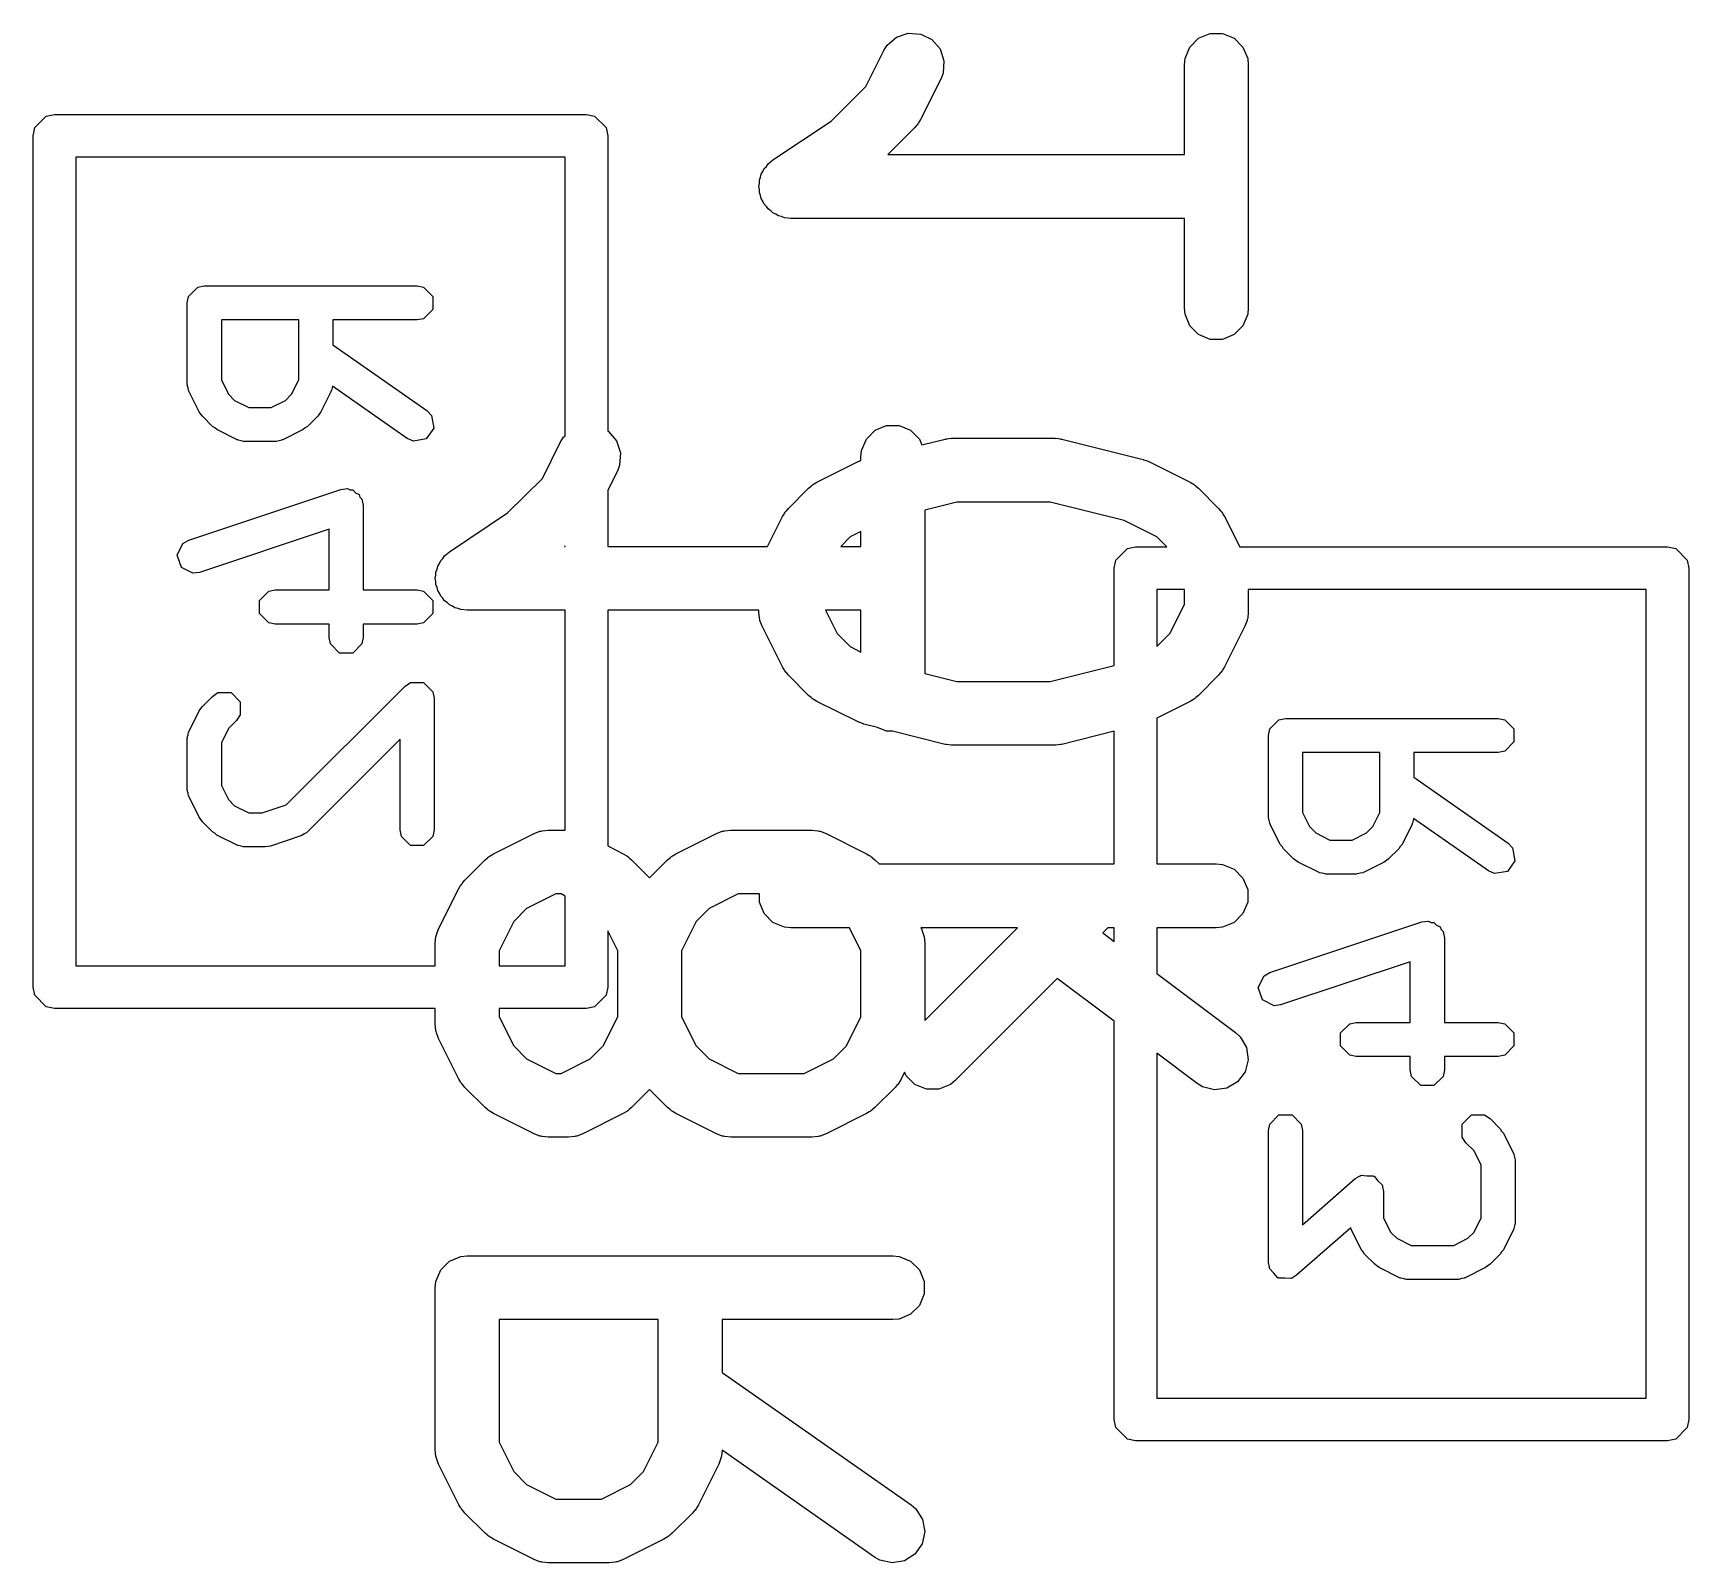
# Model space of a CAD drawing. Extents: x 3.93 to 7.47, y -4.9 to -2.95.
# Drawn here: x 6.0121 to 6.1652, y -4.6302 to -4.4887 of the extents above; entities that cross this region are included whole.
import ezdxf

# ---------------------------------------------------------------- set-up
doc = ezdxf.new("R2010")
doc.units = 0
doc.header["$MEASUREMENT"] = 0
doc.layers.add('BLACK', color=7, linetype='CONTINUOUS')

msp = doc.modelspace()

# ---------------------------------------------------------------- linework, layer by layer
at = {"layer": 'BLACK', "linetype": 'CONTINUOUS'}
for p, q in [((6.09196, -4.48902), (6.09305, -4.48866)), ((6.09305, -4.48866), (6.0942, -4.48874)), ((6.0942, -4.48874), (6.09523, -4.48925)), ((6.1199, -4.48913), (6.12097, -4.48869)), ((6.12097, -4.48869), (6.12212, -4.48869)), ((6.12212, -4.48869), (6.12318, -4.48913)), ((6.08912, -4.49359), (6.09078, -4.49026)), ((6.09078, -4.49026), (6.09109, -4.48977)), ((6.09109, -4.48977), (6.09196, -4.48902)), ((6.09523, -4.48925), (6.09599, -4.49012)), ((6.09599, -4.49012), (6.09635, -4.49122)), ((6.11865, -4.49101), (6.11909, -4.48994)), ((6.11909, -4.48994), (6.1199, -4.48913)), ((6.12318, -4.48913), (6.124, -4.48994)), ((6.124, -4.48994), (6.12444, -4.49101)), ((6.09635, -4.49122), (6.09627, -4.49236)), ((6.11859, -4.49159), (6.11865, -4.49101)), ((6.11859, -4.49988), (6.11859, -4.49159)), ((6.12444, -4.49101), (6.12449, -4.49159)), ((6.12449, -4.49159), (6.12449, -4.51408)), ((6.09606, -4.49291), (6.09419, -4.49666)), ((6.09627, -4.49236), (6.09606, -4.49291)), ((6.08591, -4.49679), (6.08912, -4.49359)), ((6.01225, -4.49739), (6.01332, -4.49633)), ((6.01332, -4.49633), (6.01407, -4.49618)), ((6.01407, -4.49618), (6.06328, -4.49618)), ((6.06328, -4.49618), (6.06403, -4.49633)), ((6.06403, -4.49633), (6.0651, -4.49739)), ((6.0121, -4.49815), (6.01225, -4.49739)), ((6.0651, -4.49739), (6.06525, -4.49815)), ((6.08053, -4.50038), (6.08591, -4.49679)), ((6.09363, -4.49742), (6.09117, -4.49988)), ((6.09382, -4.4972), (6.09363, -4.49742)), ((6.09388, -4.49714), (6.09382, -4.4972)), ((6.09393, -4.49706), (6.09388, -4.49714)), ((6.094, -4.49698), (6.09393, -4.49706)), ((6.09403, -4.4969), (6.094, -4.49698)), ((6.09419, -4.49666), (6.09403, -4.4969)), ((6.0121, -4.57689), (6.0121, -4.49815)), ((6.06525, -4.49815), (6.06525, -4.52547)), ((6.01604, -4.50012), (6.01604, -4.57492)), ((6.06131, -4.50012), (6.01604, -4.50012)), ((6.06131, -4.5259), (6.06131, -4.50012)), ((6.07972, -4.50119), (6.07992, -4.50099)), ((6.07992, -4.50099), (6.08009, -4.50074)), ((6.08009, -4.50074), (6.08053, -4.50038)), ((6.08053, -4.50038), (6.08053, -4.50038)), ((6.08053, -4.50038), (6.08053, -4.50038)), ((6.08053, -4.50038), (6.08053, -4.50038)), ((6.09117, -4.49988), (6.11859, -4.49988)), ((6.07922, -4.50283), (6.07928, -4.50255)), ((6.07928, -4.50226), (6.07939, -4.50199)), ((6.07928, -4.50255), (6.07928, -4.50226)), ((6.07939, -4.50199), (6.07944, -4.5017)), ((6.07944, -4.5017), (6.07961, -4.50146)), ((6.07961, -4.50146), (6.07972, -4.50119)), ((6.07928, -4.50312), (6.07922, -4.50283)), ((6.07928, -4.50341), (6.07928, -4.50312)), ((6.07939, -4.50368), (6.07928, -4.50341)), ((6.07944, -4.50396), (6.07939, -4.50368)), ((6.0796, -4.5042), (6.07944, -4.50396)), ((6.07972, -4.50447), (6.0796, -4.5042)), ((6.07992, -4.50468), (6.07972, -4.50447)), ((6.08008, -4.50492), (6.07992, -4.50468)), ((6.08032, -4.50508), (6.08008, -4.50492)), ((6.08053, -4.50529), (6.08032, -4.50508)), ((6.0808, -4.5054), (6.08053, -4.50529)), ((6.08104, -4.50556), (6.0808, -4.5054)), ((6.08133, -4.50562), (6.08104, -4.50556)), ((6.0816, -4.50573), (6.08133, -4.50562)), ((6.08217, -4.50579), (6.0816, -4.50573)), ((6.11859, -4.50579), (6.08217, -4.50579)), ((6.08217, -4.50579), (6.08217, -4.50579)), ((6.08217, -4.50579), (6.08217, -4.50579)), ((6.08217, -4.50579), (6.08217, -4.50579)), ((6.11859, -4.51408), (6.11859, -4.50579)), ((6.02636, -4.51361), (6.02648, -4.51301)), ((6.02648, -4.51301), (6.02733, -4.51216)), ((6.02733, -4.51216), (6.02793, -4.51204)), ((6.02793, -4.51204), (6.04762, -4.51204)), ((6.04762, -4.51204), (6.04822, -4.51216)), ((6.04822, -4.51216), (6.04907, -4.51301)), ((6.04907, -4.51301), (6.04907, -4.51422)), ((6.02636, -4.52111), (6.02636, -4.51361)), ((6.04907, -4.51422), (6.04822, -4.51507)), ((6.11865, -4.51466), (6.11859, -4.51408)), ((6.11909, -4.51572), (6.11865, -4.51466)), ((6.12444, -4.51466), (6.124, -4.51572)), ((6.12449, -4.51408), (6.12444, -4.51466)), ((6.03667, -4.51519), (6.02951, -4.51519)), ((6.02951, -4.51519), (6.02951, -4.52074)), ((6.03667, -4.52074), (6.03667, -4.51519)), ((6.04762, -4.51519), (6.03982, -4.51519)), ((6.03982, -4.51519), (6.03982, -4.51748)), ((6.04822, -4.51507), (6.04762, -4.51519)), ((6.1199, -4.51654), (6.11909, -4.51572)), ((6.124, -4.51572), (6.12318, -4.51654)), ((6.03982, -4.51748), (6.04852, -4.52357)), ((6.12097, -4.51698), (6.1199, -4.51654)), ((6.12212, -4.51698), (6.12097, -4.51698)), ((6.12318, -4.51654), (6.12212, -4.51698)), ((6.02951, -4.52074), (6.03016, -4.52205)), ((6.03601, -4.52205), (6.03667, -4.52074)), ((6.02637, -4.52119), (6.02636, -4.52111)), ((6.02636, -4.52122), (6.02637, -4.52119)), ((6.02643, -4.52147), (6.02636, -4.52122)), ((6.02648, -4.52172), (6.02643, -4.52147)), ((6.0265, -4.52174), (6.02648, -4.52172)), ((6.02652, -4.52182), (6.0265, -4.52174)), ((6.02746, -4.52369), (6.02652, -4.52182)), ((6.03016, -4.52205), (6.03074, -4.52263)), ((6.03544, -4.52263), (6.03601, -4.52205)), ((6.03965, -4.52182), (6.03872, -4.52369)), ((6.03967, -4.52174), (6.03965, -4.52182)), ((6.0397, -4.52172), (6.03967, -4.52174)), ((6.03975, -4.52147), (6.0397, -4.52172)), ((6.03979, -4.52131), (6.03975, -4.52147)), ((6.04671, -4.52615), (6.03979, -4.52131)), ((6.02762, -4.52389), (6.02746, -4.52369)), ((6.02776, -4.5241), (6.02762, -4.52389)), ((6.03074, -4.52263), (6.03205, -4.52329)), ((6.03205, -4.52329), (6.03412, -4.52329)), ((6.03412, -4.52329), (6.03544, -4.52263)), ((6.03856, -4.52389), (6.03842, -4.5241)), ((6.03872, -4.52369), (6.03856, -4.52389)), ((6.04852, -4.52357), (6.04895, -4.52402)), ((6.04895, -4.52402), (6.04916, -4.5252)), ((6.02869, -4.52504), (6.02776, -4.5241)), ((6.0289, -4.52518), (6.02869, -4.52504)), ((6.0291, -4.52533), (6.0289, -4.52518)), ((6.03098, -4.52627), (6.0291, -4.52533)), ((6.03707, -4.52533), (6.0352, -4.52627)), ((6.03727, -4.52518), (6.03707, -4.52533)), ((6.03748, -4.52504), (6.03727, -4.52518)), ((6.03842, -4.5241), (6.03748, -4.52504)), ((6.04916, -4.5252), (6.04846, -4.52619)), ((6.06525, -4.52547), (6.06531, -4.5255)), ((6.06531, -4.5255), (6.06606, -4.52637)), ((6.08917, -4.5262), (6.08998, -4.52538)), ((6.08998, -4.52538), (6.09104, -4.52494)), ((6.09104, -4.52494), (6.0922, -4.52494)), ((6.0922, -4.52494), (6.09326, -4.52538)), ((6.09326, -4.52538), (6.09408, -4.5262)), ((6.03105, -4.52629), (6.03098, -4.52627)), ((6.03108, -4.52632), (6.03105, -4.52629)), ((6.03133, -4.52637), (6.03108, -4.52632)), ((6.03157, -4.52643), (6.03133, -4.52637)), ((6.0316, -4.52642), (6.03157, -4.52643)), ((6.03168, -4.52644), (6.0316, -4.52642)), ((6.03449, -4.52644), (6.03168, -4.52644)), ((6.03457, -4.52642), (6.03449, -4.52644)), ((6.03461, -4.52643), (6.03457, -4.52642)), ((6.03485, -4.52637), (6.03461, -4.52643)), ((6.0351, -4.52632), (6.03485, -4.52637)), ((6.03512, -4.52629), (6.0351, -4.52632)), ((6.0352, -4.52627), (6.03512, -4.52629)), ((6.04728, -4.5264), (6.04671, -4.52615)), ((6.04846, -4.52619), (6.04728, -4.5264)), ((6.0592, -4.52984), (6.06086, -4.52651)), ((6.06086, -4.52651), (6.06117, -4.52603)), ((6.06117, -4.52603), (6.06131, -4.5259)), ((6.06606, -4.52637), (6.06643, -4.52747)), ((6.08872, -4.52726), (6.08917, -4.5262)), ((6.09408, -4.5262), (6.09431, -4.52675)), ((6.09431, -4.52675), (6.09645, -4.52622)), ((6.09645, -4.52622), (6.09655, -4.5262)), ((6.09655, -4.5262), (6.09659, -4.52618)), ((6.09659, -4.52618), (6.09681, -4.52616)), ((6.09681, -4.52616), (6.09703, -4.52613)), ((6.09703, -4.52613), (6.09707, -4.52614)), ((6.09707, -4.52614), (6.09717, -4.52613)), ((6.09717, -4.52613), (6.10654, -4.52613)), ((6.10654, -4.52613), (6.10664, -4.52614)), ((6.10664, -4.52614), (6.10669, -4.52613)), ((6.10669, -4.52613), (6.1069, -4.52616)), ((6.1069, -4.52616), (6.10712, -4.52618)), ((6.10712, -4.52618), (6.10716, -4.5262)), ((6.10716, -4.5262), (6.10726, -4.52622)), ((6.10726, -4.52622), (6.11476, -4.52809)), ((6.06635, -4.52862), (6.06614, -4.52916)), ((6.06643, -4.52747), (6.06635, -4.52862)), ((6.0846, -4.53019), (6.08835, -4.52831)), ((6.08835, -4.52831), (6.08839, -4.5283)), ((6.08839, -4.5283), (6.08841, -4.52829)), ((6.08841, -4.52829), (6.08865, -4.5282)), ((6.08865, -4.5282), (6.08867, -4.52819)), ((6.08867, -4.52784), (6.08872, -4.52726)), ((6.08867, -4.52819), (6.08867, -4.52784)), ((6.11476, -4.52809), (6.1148, -4.52811)), ((6.1148, -4.52811), (6.11482, -4.52811)), ((6.11482, -4.52811), (6.11506, -4.5282)), ((6.11506, -4.5282), (6.1153, -4.52829)), ((6.1153, -4.52829), (6.11532, -4.5283)), ((6.11532, -4.5283), (6.11536, -4.52831)), ((6.11536, -4.52831), (6.11911, -4.53019)), ((6.05599, -4.53304), (6.0592, -4.52984)), ((6.06614, -4.52916), (6.06525, -4.53094)), ((6.0265, -4.53555), (6.04056, -4.53087)), ((6.04056, -4.53087), (6.04117, -4.53079)), ((6.04117, -4.53079), (6.0414, -4.53091)), ((6.0414, -4.53091), (6.04166, -4.53091)), ((6.04166, -4.53091), (6.04192, -4.53117)), ((6.04192, -4.53117), (6.04225, -4.53133)), ((6.04225, -4.53133), (6.04233, -4.53158)), ((6.04233, -4.53158), (6.04251, -4.53176)), ((6.06525, -4.53094), (6.06525, -4.53613)), ((6.08196, -4.53262), (6.08383, -4.53074)), ((6.08383, -4.53074), (6.08406, -4.53056)), ((6.08406, -4.53056), (6.08411, -4.5305)), ((6.08411, -4.5305), (6.0842, -4.53044)), ((6.0842, -4.53044), (6.08428, -4.53037)), ((6.08428, -4.53037), (6.08435, -4.53034)), ((6.08435, -4.53034), (6.0846, -4.53019)), ((6.11911, -4.53019), (6.11936, -4.53034)), ((6.11936, -4.53034), (6.11943, -4.53037)), ((6.11943, -4.53037), (6.11951, -4.53044)), ((6.11951, -4.53044), (6.1196, -4.5305)), ((6.1196, -4.5305), (6.11965, -4.53056)), ((6.11965, -4.53056), (6.11988, -4.53074)), ((6.11988, -4.53074), (6.12175, -4.53262)), ((6.04251, -4.53176), (6.04263, -4.53236)), ((6.04263, -4.53236), (6.04263, -4.54016)), ((6.05061, -4.53663), (6.05599, -4.53304)), ((6.08141, -4.53338), (6.08156, -4.53314)), ((6.08156, -4.53314), (6.08159, -4.53306)), ((6.08159, -4.53306), (6.08166, -4.53298)), ((6.08166, -4.53298), (6.08171, -4.53289)), ((6.08171, -4.53289), (6.08177, -4.53284)), ((6.08177, -4.53284), (6.08196, -4.53262)), ((6.09753, -4.53203), (6.09457, -4.53277)), ((6.09457, -4.53277), (6.09457, -4.54788)), ((6.10618, -4.53203), (6.09753, -4.53203)), ((6.11301, -4.53374), (6.10618, -4.53203)), ((6.12175, -4.53262), (6.12194, -4.53284)), ((6.12194, -4.53284), (6.122, -4.53289)), ((6.122, -4.53289), (6.12206, -4.53298)), ((6.12206, -4.53298), (6.12212, -4.53306)), ((6.12212, -4.53306), (6.12215, -4.53314)), ((6.12215, -4.53314), (6.12231, -4.53338)), ((6.03948, -4.53455), (6.02749, -4.53854)), ((6.03948, -4.54016), (6.03948, -4.53455)), ((6.08003, -4.53613), (6.08141, -4.53338)), ((6.08867, -4.53476), (6.08767, -4.53526)), ((6.08867, -4.53613), (6.08867, -4.53476)), ((6.11604, -4.53526), (6.11301, -4.53374)), ((6.12231, -4.53338), (6.12371, -4.53618)), ((6.02542, -4.53694), (6.02596, -4.53586)), ((6.02596, -4.53586), (6.0265, -4.53555)), ((6.06131, -4.53607), (6.06125, -4.53613)), ((6.06125, -4.53613), (6.06131, -4.53613)), ((6.06131, -4.53613), (6.06131, -4.53607)), ((6.06525, -4.53613), (6.08003, -4.53613)), ((6.08767, -4.53526), (6.0868, -4.53613)), ((6.0868, -4.53613), (6.08867, -4.53613)), ((6.11332, -4.53633), (6.11407, -4.53618)), ((6.11407, -4.53618), (6.11696, -4.53618)), ((6.11696, -4.53618), (6.11604, -4.53526)), ((6.12371, -4.53618), (6.16328, -4.53618)), ((6.16328, -4.53618), (6.16403, -4.53633)), ((6.02581, -4.53808), (6.02542, -4.53694)), ((6.04952, -4.53795), (6.04968, -4.53771)), ((6.04968, -4.53771), (6.0498, -4.53744)), ((6.0498, -4.53744), (6.05, -4.53724)), ((6.05, -4.53724), (6.05016, -4.53699)), ((6.05016, -4.53699), (6.05061, -4.53663)), ((6.05061, -4.53663), (6.05061, -4.53663)), ((6.05061, -4.53663), (6.05061, -4.53663)), ((6.05061, -4.53663), (6.05061, -4.53663)), ((6.1121, -4.53815), (6.11225, -4.53739)), ((6.11225, -4.53739), (6.11332, -4.53633)), ((6.16403, -4.53633), (6.1651, -4.53739)), ((6.1651, -4.53739), (6.16525, -4.53815)), ((6.02688, -4.53862), (6.02581, -4.53808)), ((6.02749, -4.53854), (6.02688, -4.53862)), ((6.0493, -4.53908), (6.04935, -4.5388)), ((6.04935, -4.53937), (6.0493, -4.53908)), ((6.04935, -4.53851), (6.04947, -4.53824)), ((6.04935, -4.5388), (6.04935, -4.53851)), ((6.04947, -4.53824), (6.04952, -4.53795)), ((6.1121, -4.54714), (6.1121, -4.53815)), ((6.16525, -4.53815), (6.16525, -4.61689)), ((6.03304, -4.54113), (6.03389, -4.54028)), ((6.03389, -4.54028), (6.03449, -4.54016)), ((6.03449, -4.54016), (6.03948, -4.54016)), ((6.04263, -4.54016), (6.04762, -4.54016)), ((6.04762, -4.54016), (6.04822, -4.54028)), ((6.04822, -4.54028), (6.04907, -4.54113)), ((6.04935, -4.53966), (6.04935, -4.53937)), ((6.04947, -4.53993), (6.04935, -4.53966)), ((6.04952, -4.54021), (6.04947, -4.53993)), ((6.04968, -4.54045), (6.04952, -4.54021)), ((6.0498, -4.54072), (6.04968, -4.54045)), ((6.05, -4.54093), (6.0498, -4.54072)), ((6.11604, -4.54012), (6.11604, -4.5454)), ((6.11859, -4.54012), (6.11604, -4.54012)), ((6.11859, -4.54151), (6.11859, -4.54012)), ((6.12449, -4.54012), (6.12449, -4.5422)), ((6.16131, -4.54012), (6.12449, -4.54012)), ((6.16131, -4.61492), (6.16131, -4.54012)), ((6.03304, -4.54234), (6.03304, -4.54113)), ((6.03389, -4.54319), (6.03304, -4.54234)), ((6.04907, -4.54234), (6.04822, -4.54319)), ((6.04907, -4.54113), (6.04907, -4.54234)), ((6.05016, -4.54117), (6.05, -4.54093)), ((6.0504, -4.54133), (6.05016, -4.54117)), ((6.05061, -4.54154), (6.0504, -4.54133)), ((6.05088, -4.54165), (6.05061, -4.54154)), ((6.05112, -4.54181), (6.05088, -4.54165)), ((6.0514, -4.54187), (6.05112, -4.54181)), ((6.05167, -4.54198), (6.0514, -4.54187)), ((6.05224, -4.54204), (6.05167, -4.54198)), ((6.05225, -4.54204), (6.05224, -4.54204)), ((6.06131, -4.54204), (6.05225, -4.54204)), ((6.05225, -4.54204), (6.05225, -4.54204)), ((6.05225, -4.54204), (6.05225, -4.54204)), ((6.06131, -4.56238), (6.06131, -4.54204)), ((6.07922, -4.54204), (6.06525, -4.54204)), ((6.06525, -4.54204), (6.06525, -4.56384)), ((6.07922, -4.5422), (6.07922, -4.54204)), ((6.07928, -4.54278), (6.07922, -4.5422)), ((6.08867, -4.54204), (6.08539, -4.54204)), ((6.08539, -4.54204), (6.08647, -4.5442)), ((6.08867, -4.5459), (6.08867, -4.54204)), ((6.11724, -4.5442), (6.11859, -4.54151)), ((6.12449, -4.5422), (6.12444, -4.54278)), ((6.03449, -4.54331), (6.03389, -4.54319)), ((6.03948, -4.54331), (6.03449, -4.54331)), ((6.03948, -4.54455), (6.03948, -4.54331)), ((6.04762, -4.54331), (6.04263, -4.54331)), ((6.04263, -4.54331), (6.04263, -4.54455)), ((6.04822, -4.54319), (6.04762, -4.54331)), ((6.07932, -4.54288), (6.07928, -4.54278)), ((6.07932, -4.54298), (6.07932, -4.54288)), ((6.07953, -4.54352), (6.07932, -4.54298)), ((6.08141, -4.54727), (6.07953, -4.54352)), ((6.12418, -4.54352), (6.12231, -4.54727)), ((6.12439, -4.54298), (6.12418, -4.54352)), ((6.1244, -4.54288), (6.12439, -4.54298)), ((6.12444, -4.54278), (6.1244, -4.54288)), ((6.0396, -4.54515), (6.03948, -4.54455)), ((6.04045, -4.546), (6.0396, -4.54515)), ((6.04251, -4.54515), (6.04166, -4.546)), ((6.04263, -4.54455), (6.04251, -4.54515)), ((6.08647, -4.5442), (6.08767, -4.5454)), ((6.08767, -4.5454), (6.08867, -4.5459)), ((6.11604, -4.5454), (6.11724, -4.5442)), ((6.11604, -4.5454), (6.11604, -4.5454)), ((6.04166, -4.546), (6.04045, -4.546)), ((6.08156, -4.54752), (6.08141, -4.54727)), ((6.08159, -4.54759), (6.08156, -4.54752)), ((6.08166, -4.54767), (6.08159, -4.54759)), ((6.08171, -4.54776), (6.08166, -4.54767)), ((6.08177, -4.54781), (6.08171, -4.54776)), ((6.08196, -4.54804), (6.08177, -4.54781)), ((6.08383, -4.54992), (6.08196, -4.54804)), ((6.09457, -4.54788), (6.09753, -4.54862)), ((6.10618, -4.54862), (6.1121, -4.54714)), ((6.12175, -4.54804), (6.11988, -4.54992)), ((6.12194, -4.54781), (6.12175, -4.54804)), ((6.122, -4.54776), (6.12194, -4.54781)), ((6.12206, -4.54767), (6.122, -4.54776)), ((6.12212, -4.54759), (6.12206, -4.54767)), ((6.12215, -4.54752), (6.12212, -4.54759)), ((6.12231, -4.54727), (6.12215, -4.54752)), ((6.02776, -4.55093), (6.02869, -4.55)), ((6.02869, -4.55), (6.0292, -4.54965)), ((6.0292, -4.54965), (6.03041, -4.54965)), ((6.03041, -4.54965), (6.03126, -4.55051)), ((6.03552, -4.56004), (6.0465, -4.54906)), ((6.0465, -4.54906), (6.04702, -4.54872)), ((6.04702, -4.54872), (6.04822, -4.54872)), ((6.04822, -4.54872), (6.04907, -4.54957)), ((6.04907, -4.54957), (6.04907, -4.54957)), ((6.04907, -4.54957), (6.04919, -4.55017)), ((6.08406, -4.5501), (6.08383, -4.54992)), ((6.09753, -4.54862), (6.10618, -4.54862)), ((6.11988, -4.54992), (6.11965, -4.5501)), ((6.02652, -4.55322), (6.02746, -4.55134)), ((6.02746, -4.55134), (6.02762, -4.55114)), ((6.02762, -4.55114), (6.02776, -4.55093)), ((6.03126, -4.55051), (6.03126, -4.55171)), ((6.04919, -4.55017), (6.04919, -4.56236)), ((6.08411, -4.55016), (6.08406, -4.5501)), ((6.0842, -4.55022), (6.08411, -4.55016)), ((6.08428, -4.55028), (6.0842, -4.55022)), ((6.08435, -4.55031), (6.08428, -4.55028)), ((6.0846, -4.55047), (6.08435, -4.55031)), ((6.08835, -4.55234), (6.0846, -4.55047)), ((6.11911, -4.55047), (6.11604, -4.55201)), ((6.11936, -4.55031), (6.11911, -4.55047)), ((6.11943, -4.55028), (6.11936, -4.55031)), ((6.11951, -4.55022), (6.11943, -4.55028)), ((6.1196, -4.55016), (6.11951, -4.55022)), ((6.11965, -4.5501), (6.1196, -4.55016)), ((6.03016, -4.55298), (6.02951, -4.55429)), ((6.03092, -4.55222), (6.03016, -4.55298)), ((6.03126, -4.55171), (6.03092, -4.55222)), ((6.08839, -4.55236), (6.08835, -4.55234)), ((6.08841, -4.55237), (6.08839, -4.55236)), ((6.08865, -4.55246), (6.08841, -4.55237)), ((6.08889, -4.55255), (6.08865, -4.55246)), ((6.08891, -4.55255), (6.08889, -4.55255)), ((6.08895, -4.55257), (6.08891, -4.55255)), ((6.0902, -4.55288), (6.08895, -4.55257)), ((6.09104, -4.55323), (6.0902, -4.55288)), ((6.11604, -4.55201), (6.11604, -4.5655)), ((6.12636, -4.55361), (6.12648, -4.55301)), ((6.12648, -4.55301), (6.12733, -4.55216)), ((6.12733, -4.55216), (6.12793, -4.55204)), ((6.12793, -4.55204), (6.14762, -4.55204)), ((6.14762, -4.55204), (6.14822, -4.55216)), ((6.14822, -4.55216), (6.14907, -4.55301)), ((6.14907, -4.55301), (6.14907, -4.55422)), ((6.02636, -4.55381), (6.02643, -4.55357)), ((6.02637, -4.55384), (6.02636, -4.55381)), ((6.02636, -4.55392), (6.02637, -4.55384)), ((6.02636, -4.55861), (6.02636, -4.55392)), ((6.02643, -4.55357), (6.02648, -4.55332)), ((6.02648, -4.55332), (6.0265, -4.55329)), ((6.0265, -4.55329), (6.02652, -4.55322)), ((6.02951, -4.55429), (6.02951, -4.55824)), ((6.04604, -4.55397), (6.03748, -4.56253)), ((6.04604, -4.56236), (6.04604, -4.55397)), ((6.0916, -4.55323), (6.09104, -4.55323)), ((6.09645, -4.55444), (6.0916, -4.55323)), ((6.09655, -4.55446), (6.09645, -4.55444)), ((6.09659, -4.55447), (6.09655, -4.55446)), ((6.09681, -4.55449), (6.09659, -4.55447)), ((6.09703, -4.55453), (6.09681, -4.55449)), ((6.09707, -4.55452), (6.09703, -4.55453)), ((6.09717, -4.55453), (6.09707, -4.55452)), ((6.10654, -4.55453), (6.09717, -4.55453)), ((6.10664, -4.55452), (6.10654, -4.55453)), ((6.10669, -4.55453), (6.10664, -4.55452)), ((6.1069, -4.55449), (6.10669, -4.55453)), ((6.10712, -4.55447), (6.1069, -4.55449)), ((6.10716, -4.55446), (6.10712, -4.55447)), ((6.10726, -4.55444), (6.10716, -4.55446)), ((6.1121, -4.55323), (6.10726, -4.55444)), ((6.1121, -4.5655), (6.1121, -4.55323)), ((6.12636, -4.56111), (6.12636, -4.55361)), ((6.14907, -4.55422), (6.14822, -4.55507)), ((6.13667, -4.55519), (6.12951, -4.55519)), ((6.12951, -4.55519), (6.12951, -4.56074)), ((6.13667, -4.56074), (6.13667, -4.55519)), ((6.14762, -4.55519), (6.13982, -4.55519)), ((6.13982, -4.55519), (6.13982, -4.55748)), ((6.14822, -4.55507), (6.14762, -4.55519)), ((6.13982, -4.55748), (6.14852, -4.56357)), ((6.02637, -4.55869), (6.02636, -4.55861)), ((6.02636, -4.55872), (6.02637, -4.55869)), ((6.02643, -4.55896), (6.02636, -4.55872)), ((6.02648, -4.55921), (6.02643, -4.55896)), ((6.0265, -4.55924), (6.02648, -4.55921)), ((6.02652, -4.55931), (6.0265, -4.55924)), ((6.02951, -4.55824), (6.03016, -4.55955)), ((6.02746, -4.56119), (6.02652, -4.55931)), ((6.03016, -4.55955), (6.03074, -4.56013)), ((6.03074, -4.56013), (6.03205, -4.56078)), ((6.03205, -4.56078), (6.0333, -4.56078)), ((6.0333, -4.56078), (6.03552, -4.56004)), ((6.12951, -4.56074), (6.13016, -4.56205)), ((6.13601, -4.56205), (6.13667, -4.56074)), ((6.02762, -4.56139), (6.02746, -4.56119)), ((6.02776, -4.5616), (6.02762, -4.56139)), ((6.02869, -4.56253), (6.02776, -4.5616)), ((6.12637, -4.56119), (6.12636, -4.56111)), ((6.12636, -4.56122), (6.12637, -4.56119)), ((6.12643, -4.56147), (6.12636, -4.56122)), ((6.12648, -4.56172), (6.12643, -4.56147)), ((6.1265, -4.56174), (6.12648, -4.56172)), ((6.12652, -4.56182), (6.1265, -4.56174)), ((6.12746, -4.56369), (6.12652, -4.56182)), ((6.13016, -4.56205), (6.13074, -4.56263)), ((6.13544, -4.56263), (6.13601, -4.56205)), ((6.13965, -4.56182), (6.13872, -4.56369)), ((6.13967, -4.56174), (6.13965, -4.56182)), ((6.1397, -4.56172), (6.13967, -4.56174)), ((6.13975, -4.56147), (6.1397, -4.56172)), ((6.13979, -4.56131), (6.13975, -4.56147)), ((6.14671, -4.56615), (6.13979, -4.56131)), ((6.0289, -4.56267), (6.02869, -4.56253)), ((6.0291, -4.56283), (6.0289, -4.56267)), ((6.03098, -4.56377), (6.0291, -4.56283)), ((6.03105, -4.56379), (6.03098, -4.56377)), ((6.03108, -4.56381), (6.03105, -4.56379)), ((6.03133, -4.56386), (6.03108, -4.56381)), ((6.03405, -4.56385), (6.0338, -4.56388)), ((6.03687, -4.56291), (6.03405, -4.56385)), ((6.03694, -4.56287), (6.03687, -4.56291)), ((6.03697, -4.56287), (6.03694, -4.56287)), ((6.03718, -4.56273), (6.03697, -4.56287)), ((6.0374, -4.56261), (6.03718, -4.56273)), ((6.03742, -4.56258), (6.0374, -4.56261)), ((6.03748, -4.56253), (6.03742, -4.56258)), ((6.04616, -4.56296), (6.04604, -4.56236)), ((6.04702, -4.56381), (6.04616, -4.56296)), ((6.04822, -4.56381), (6.04702, -4.56381)), ((6.04907, -4.56296), (6.04822, -4.56381)), ((6.04919, -4.56236), (6.04907, -4.56296)), ((6.05468, -4.56456), (6.05843, -4.56269)), ((6.05843, -4.56269), (6.05897, -4.56248)), ((6.05897, -4.56248), (6.05908, -4.56248)), ((6.05908, -4.56248), (6.05917, -4.56243)), ((6.05917, -4.56243), (6.05975, -4.56238)), ((6.05975, -4.56238), (6.06131, -4.56238)), ((6.06525, -4.56384), (6.06669, -4.56456)), ((6.07155, -4.56456), (6.0753, -4.56269)), ((6.0753, -4.56269), (6.07584, -4.56248)), ((6.07584, -4.56248), (6.07595, -4.56248)), ((6.07595, -4.56248), (6.07605, -4.56243)), ((6.07605, -4.56243), (6.07662, -4.56238)), ((6.07662, -4.56238), (6.08412, -4.56238)), ((6.08412, -4.56238), (6.0847, -4.56243)), ((6.0847, -4.56243), (6.0848, -4.56248)), ((6.0848, -4.56248), (6.0849, -4.56248)), ((6.0849, -4.56248), (6.08544, -4.56269)), ((6.08544, -4.56269), (6.08919, -4.56456)), ((6.12762, -4.56389), (6.12746, -4.56369)), ((6.13074, -4.56263), (6.13205, -4.56329)), ((6.13205, -4.56329), (6.13412, -4.56329)), ((6.13412, -4.56329), (6.13544, -4.56263)), ((6.13872, -4.56369), (6.13856, -4.56389)), ((6.14852, -4.56357), (6.14895, -4.56402)), ((6.03157, -4.56393), (6.03133, -4.56386)), ((6.0316, -4.56392), (6.03157, -4.56393)), ((6.03168, -4.56393), (6.0316, -4.56392)), ((6.03356, -4.56393), (6.03168, -4.56393)), ((6.0338, -4.56388), (6.03356, -4.56393)), ((6.05204, -4.56699), (6.05391, -4.56512)), ((6.05391, -4.56512), (6.05414, -4.56493)), ((6.05414, -4.56493), (6.05419, -4.56487)), ((6.05419, -4.56487), (6.05428, -4.56482)), ((6.05428, -4.56482), (6.05436, -4.56475)), ((6.05436, -4.56475), (6.05443, -4.56472)), ((6.05443, -4.56472), (6.05468, -4.56456)), ((6.06669, -4.56456), (6.06694, -4.56472)), ((6.06694, -4.56472), (6.06701, -4.56475)), ((6.06701, -4.56475), (6.0671, -4.56482)), ((6.0671, -4.56482), (6.06718, -4.56487)), ((6.06718, -4.56487), (6.06724, -4.56493)), ((6.06724, -4.56493), (6.06746, -4.56512)), ((6.06746, -4.56512), (6.06912, -4.56678)), ((6.06912, -4.56678), (6.07078, -4.56512)), ((6.07078, -4.56512), (6.07101, -4.56493)), ((6.07101, -4.56493), (6.07106, -4.56487)), ((6.07106, -4.56487), (6.07115, -4.56482)), ((6.07115, -4.56482), (6.07123, -4.56475)), ((6.07123, -4.56475), (6.0713, -4.56472)), ((6.0713, -4.56472), (6.07155, -4.56456)), ((6.08919, -4.56456), (6.08944, -4.56472)), ((6.08944, -4.56472), (6.08951, -4.56475)), ((6.08951, -4.56475), (6.08959, -4.56482)), ((6.08959, -4.56482), (6.08968, -4.56487)), ((6.08968, -4.56487), (6.08973, -4.56493)), ((6.08973, -4.56493), (6.08996, -4.56512)), ((6.08996, -4.56512), (6.09034, -4.5655)), ((6.12776, -4.5641), (6.12762, -4.56389)), ((6.12869, -4.56504), (6.12776, -4.5641)), ((6.1289, -4.56518), (6.12869, -4.56504)), ((6.1291, -4.56533), (6.1289, -4.56518)), ((6.13098, -4.56627), (6.1291, -4.56533)), ((6.13707, -4.56533), (6.1352, -4.56627)), ((6.13727, -4.56518), (6.13707, -4.56533)), ((6.13748, -4.56504), (6.13727, -4.56518)), ((6.13842, -4.5641), (6.13748, -4.56504)), ((6.13856, -4.56389), (6.13842, -4.5641)), ((6.14916, -4.5652), (6.14846, -4.56619)), ((6.14895, -4.56402), (6.14916, -4.5652)), ((6.09034, -4.5655), (6.1121, -4.5655)), ((6.11604, -4.5655), (6.12154, -4.5655)), ((6.12154, -4.5655), (6.12212, -4.56555)), ((6.12212, -4.56555), (6.12318, -4.566)), ((6.12318, -4.566), (6.124, -4.56681)), ((6.124, -4.56681), (6.12444, -4.56787)), ((6.13105, -4.56629), (6.13098, -4.56627)), ((6.13108, -4.56632), (6.13105, -4.56629)), ((6.13133, -4.56637), (6.13108, -4.56632)), ((6.13157, -4.56643), (6.13133, -4.56637)), ((6.1316, -4.56642), (6.13157, -4.56643)), ((6.13168, -4.56644), (6.1316, -4.56642)), ((6.13449, -4.56644), (6.13168, -4.56644)), ((6.13457, -4.56642), (6.13449, -4.56644)), ((6.13461, -4.56643), (6.13457, -4.56642)), ((6.13485, -4.56637), (6.13461, -4.56643)), ((6.1351, -4.56632), (6.13485, -4.56637)), ((6.13512, -4.56629), (6.1351, -4.56632)), ((6.1352, -4.56627), (6.13512, -4.56629)), ((6.14728, -4.5664), (6.14671, -4.56615)), ((6.14846, -4.56619), (6.14728, -4.5664)), ((6.04961, -4.57151), (6.05148, -4.56776)), ((6.05148, -4.56776), (6.05164, -4.56751)), ((6.05164, -4.56751), (6.05167, -4.56744)), ((6.05167, -4.56744), (6.05174, -4.56736)), ((6.05174, -4.56736), (6.05179, -4.56727)), ((6.05179, -4.56727), (6.05185, -4.56722)), ((6.05185, -4.56722), (6.05204, -4.56699)), ((6.06045, -4.56828), (6.05775, -4.56963)), ((6.06093, -4.56828), (6.06045, -4.56828)), ((6.06131, -4.56848), (6.06093, -4.56828)), ((6.07732, -4.56828), (6.07462, -4.56963)), ((6.07928, -4.56828), (6.07732, -4.56828)), ((6.07928, -4.56903), (6.07928, -4.56828)), ((6.12444, -4.56787), (6.12444, -4.56903)), ((6.05775, -4.56963), (6.05655, -4.57083)), ((6.06131, -4.57492), (6.06131, -4.56848)), ((6.07462, -4.56963), (6.07342, -4.57083)), ((6.07972, -4.57009), (6.07928, -4.56903)), ((6.12444, -4.56903), (6.124, -4.57009)), ((6.0494, -4.57205), (6.04961, -4.57151)), ((6.05655, -4.57083), (6.0552, -4.57353)), ((6.07342, -4.57083), (6.07208, -4.57353)), ((6.08053, -4.57091), (6.07972, -4.57009)), ((6.0816, -4.57135), (6.08053, -4.57091)), ((6.08217, -4.5714), (6.0816, -4.57135)), ((6.08761, -4.5714), (6.08217, -4.5714)), ((6.08867, -4.57353), (6.08761, -4.5714)), ((6.10316, -4.5714), (6.09421, -4.5714)), ((6.09421, -4.5714), (6.09426, -4.57151)), ((6.09426, -4.57151), (6.09447, -4.57205)), ((6.09457, -4.57999), (6.10316, -4.5714)), ((6.11152, -4.5714), (6.11104, -4.57188)), ((6.1121, -4.5714), (6.11152, -4.5714)), ((6.1121, -4.57268), (6.1121, -4.5714)), ((6.12154, -4.5714), (6.11604, -4.5714)), ((6.11604, -4.5714), (6.11604, -4.57563)), ((6.12212, -4.57135), (6.12154, -4.5714)), ((6.12318, -4.57091), (6.12212, -4.57135)), ((6.124, -4.57009), (6.12318, -4.57091)), ((6.1265, -4.57555), (6.14056, -4.57087)), ((6.14056, -4.57087), (6.14117, -4.57079)), ((6.14117, -4.57079), (6.1414, -4.57091)), ((6.1414, -4.57091), (6.14166, -4.57091)), ((6.14166, -4.57091), (6.14192, -4.57117)), ((6.14192, -4.57117), (6.14225, -4.57133)), ((6.14225, -4.57133), (6.14233, -4.57158)), ((6.0493, -4.57283), (6.04935, -4.57225)), ((6.0493, -4.57492), (6.0493, -4.57283)), ((6.04935, -4.57225), (6.04939, -4.57216)), ((6.04939, -4.57216), (6.0494, -4.57205)), ((6.06617, -4.57353), (6.06525, -4.57169)), ((6.06525, -4.57169), (6.06525, -4.57689)), ((6.09447, -4.57205), (6.09448, -4.57216)), ((6.09448, -4.57216), (6.09452, -4.57225)), ((6.09452, -4.57225), (6.09457, -4.57283)), ((6.09457, -4.57283), (6.09457, -4.57999)), ((6.11104, -4.57188), (6.1121, -4.57268)), ((6.14233, -4.57158), (6.14251, -4.57176)), ((6.14251, -4.57176), (6.14263, -4.57236)), ((6.14263, -4.57236), (6.14263, -4.58016)), ((6.0552, -4.57353), (6.0552, -4.57492)), ((6.06617, -4.57963), (6.06617, -4.57353)), ((6.07208, -4.57353), (6.07208, -4.57963)), ((6.08867, -4.57963), (6.08867, -4.57353)), ((6.13948, -4.57455), (6.12749, -4.57854)), ((6.13948, -4.58016), (6.13948, -4.57455)), ((6.01604, -4.57492), (6.0493, -4.57492)), ((6.0552, -4.57492), (6.06131, -4.57492)), ((6.10682, -4.5761), (6.09738, -4.58554)), ((6.1121, -4.58006), (6.10682, -4.5761)), ((6.11604, -4.57563), (6.12331, -4.58109)), ((6.12542, -4.57694), (6.12596, -4.57586)), ((6.12596, -4.57586), (6.1265, -4.57555)), ((6.01225, -4.57764), (6.0121, -4.57689)), ((6.01332, -4.57871), (6.01225, -4.57764)), ((6.0651, -4.57764), (6.06403, -4.57871)), ((6.06525, -4.57689), (6.0651, -4.57764)), ((6.12581, -4.57808), (6.12542, -4.57694)), ((6.01407, -4.57886), (6.01332, -4.57871)), ((6.0493, -4.57886), (6.01407, -4.57886)), ((6.0493, -4.58033), (6.0493, -4.57886)), ((6.06328, -4.57886), (6.0552, -4.57886)), ((6.0552, -4.57886), (6.0552, -4.57963)), ((6.06403, -4.57871), (6.06328, -4.57886)), ((6.12688, -4.57862), (6.12581, -4.57808)), ((6.12749, -4.57854), (6.12688, -4.57862)), ((6.04935, -4.5809), (6.0493, -4.58033)), ((6.0552, -4.57963), (6.05655, -4.58233)), ((6.06482, -4.58233), (6.06617, -4.57963)), ((6.07208, -4.57963), (6.07342, -4.58233)), ((6.08732, -4.58233), (6.08867, -4.57963)), ((6.1121, -4.61689), (6.1121, -4.58006)), ((6.13304, -4.58113), (6.13389, -4.58028)), ((6.13389, -4.58028), (6.13449, -4.58016)), ((6.13449, -4.58016), (6.13948, -4.58016)), ((6.14263, -4.58016), (6.14762, -4.58016)), ((6.14762, -4.58016), (6.14822, -4.58028)), ((6.14822, -4.58028), (6.14907, -4.58113)), ((6.04939, -4.581), (6.04935, -4.5809)), ((6.0494, -4.58111), (6.04939, -4.581)), ((6.04961, -4.58165), (6.0494, -4.58111)), ((6.05148, -4.5854), (6.04961, -4.58165)), ((6.12331, -4.58109), (6.12374, -4.58148)), ((6.12374, -4.58148), (6.12433, -4.58247)), ((6.13304, -4.58234), (6.13304, -4.58113)), ((6.14907, -4.58113), (6.14907, -4.58234)), ((6.05655, -4.58233), (6.05775, -4.58353)), ((6.05775, -4.58353), (6.06045, -4.58488)), ((6.06093, -4.58488), (6.06362, -4.58353)), ((6.06362, -4.58353), (6.06482, -4.58233)), ((6.07342, -4.58233), (6.07462, -4.58353)), ((6.07462, -4.58353), (6.07732, -4.58488)), ((6.08342, -4.58488), (6.08612, -4.58353)), ((6.08612, -4.58353), (6.08732, -4.58233)), ((6.11977, -4.58581), (6.11604, -4.58301)), ((6.11604, -4.58301), (6.11604, -4.61492)), ((6.12449, -4.58361), (6.1242, -4.58473)), ((6.12433, -4.58247), (6.12449, -4.58361)), ((6.13389, -4.58319), (6.13304, -4.58234)), ((6.13449, -4.58331), (6.13389, -4.58319)), ((6.13948, -4.58331), (6.13449, -4.58331)), ((6.13948, -4.58455), (6.13948, -4.58331)), ((6.14762, -4.58331), (6.14263, -4.58331)), ((6.14263, -4.58331), (6.14263, -4.58455)), ((6.14822, -4.58319), (6.14762, -4.58331)), ((6.14907, -4.58234), (6.14822, -4.58319)), ((6.06045, -4.58488), (6.06093, -4.58488)), ((6.07732, -4.58488), (6.08342, -4.58488)), ((6.0927, -4.58476), (6.09239, -4.5854)), ((6.09284, -4.58509), (6.0927, -4.58476)), ((6.09365, -4.5859), (6.09284, -4.58509)), ((6.1242, -4.58473), (6.12351, -4.58565)), ((6.1396, -4.58515), (6.13948, -4.58455)), ((6.14045, -4.586), (6.1396, -4.58515)), ((6.14251, -4.58515), (6.14166, -4.586)), ((6.14263, -4.58455), (6.14251, -4.58515)), ((6.05164, -4.58565), (6.05148, -4.5854)), ((6.05167, -4.58572), (6.05164, -4.58565)), ((6.05174, -4.5858), (6.05167, -4.58572)), ((6.05179, -4.58589), (6.05174, -4.5858)), ((6.05185, -4.58594), (6.05179, -4.58589)), ((6.05204, -4.58617), (6.05185, -4.58594)), ((6.05391, -4.58804), (6.05204, -4.58617)), ((6.06912, -4.58638), (6.06746, -4.58804)), ((6.07078, -4.58804), (6.06912, -4.58638)), ((6.09183, -4.58617), (6.08996, -4.58804)), ((6.09202, -4.58594), (6.09183, -4.58617)), ((6.09208, -4.58589), (6.09202, -4.58594)), ((6.09213, -4.5858), (6.09208, -4.58589)), ((6.0922, -4.58572), (6.09213, -4.5858)), ((6.09223, -4.58565), (6.0922, -4.58572)), ((6.09239, -4.5854), (6.09223, -4.58565)), ((6.09472, -4.58634), (6.09365, -4.5859)), ((6.09587, -4.58634), (6.09472, -4.58634)), ((6.09694, -4.5859), (6.09587, -4.58634)), ((6.09738, -4.58554), (6.09694, -4.5859)), ((6.12026, -4.58611), (6.11977, -4.58581)), ((6.12138, -4.5864), (6.12026, -4.58611)), ((6.12252, -4.58623), (6.12138, -4.5864)), ((6.12351, -4.58565), (6.12252, -4.58623)), ((6.14166, -4.586), (6.14045, -4.586)), ((6.05414, -4.58823), (6.05391, -4.58804)), ((6.05419, -4.58829), (6.05414, -4.58823)), ((6.05428, -4.58834), (6.05419, -4.58829)), ((6.05436, -4.58841), (6.05428, -4.58834)), ((6.0671, -4.58834), (6.06701, -4.58841)), ((6.06718, -4.58829), (6.0671, -4.58834)), ((6.06724, -4.58823), (6.06718, -4.58829)), ((6.06746, -4.58804), (6.06724, -4.58823)), ((6.07101, -4.58823), (6.07078, -4.58804)), ((6.07106, -4.58829), (6.07101, -4.58823)), ((6.07115, -4.58834), (6.07106, -4.58829)), ((6.07123, -4.58841), (6.07115, -4.58834)), ((6.08959, -4.58834), (6.08951, -4.58841)), ((6.08968, -4.58829), (6.08959, -4.58834)), ((6.08973, -4.58823), (6.08968, -4.58829)), ((6.08996, -4.58804), (6.08973, -4.58823)), ((6.05443, -4.58844), (6.05436, -4.58841)), ((6.05468, -4.58859), (6.05443, -4.58844)), ((6.05843, -4.59047), (6.05468, -4.58859)), ((6.06669, -4.58859), (6.06294, -4.59047)), ((6.06694, -4.58844), (6.06669, -4.58859)), ((6.06701, -4.58841), (6.06694, -4.58844)), ((6.0713, -4.58844), (6.07123, -4.58841)), ((6.07155, -4.58859), (6.0713, -4.58844)), ((6.0753, -4.59047), (6.07155, -4.58859)), ((6.08919, -4.58859), (6.08544, -4.59047)), ((6.08944, -4.58844), (6.08919, -4.58859)), ((6.08951, -4.58841), (6.08944, -4.58844)), ((6.12636, -4.59017), (6.12648, -4.58957)), ((6.12648, -4.58957), (6.12733, -4.58872)), ((6.12733, -4.58872), (6.12854, -4.58872)), ((6.12854, -4.58872), (6.12939, -4.58957)), ((6.12939, -4.58957), (6.12951, -4.59017)), ((6.14429, -4.58957), (6.14514, -4.58872)), ((6.14429, -4.59077), (6.14429, -4.58957)), ((6.14514, -4.58872), (6.14635, -4.58872)), ((6.14635, -4.58872), (6.14686, -4.58906)), ((6.14686, -4.58906), (6.14779, -4.59)), ((6.05897, -4.59068), (6.05843, -4.59047)), ((6.05908, -4.59068), (6.05897, -4.59068)), ((6.05917, -4.59072), (6.05908, -4.59068)), ((6.05975, -4.59078), (6.05917, -4.59072)), ((6.06162, -4.59078), (6.05975, -4.59078)), ((6.0622, -4.59072), (6.06162, -4.59078)), ((6.0623, -4.59068), (6.0622, -4.59072)), ((6.0624, -4.59068), (6.0623, -4.59068)), ((6.06294, -4.59047), (6.0624, -4.59068)), ((6.07584, -4.59068), (6.0753, -4.59047)), ((6.07595, -4.59068), (6.07584, -4.59068)), ((6.07605, -4.59072), (6.07595, -4.59068)), ((6.07662, -4.59078), (6.07605, -4.59072)), ((6.08412, -4.59078), (6.07662, -4.59078)), ((6.0847, -4.59072), (6.08412, -4.59078)), ((6.0848, -4.59068), (6.0847, -4.59072)), ((6.0849, -4.59068), (6.0848, -4.59068)), ((6.08544, -4.59047), (6.0849, -4.59068)), ((6.12636, -4.60236), (6.12636, -4.59017)), ((6.12951, -4.59017), (6.12951, -4.59889)), ((6.14463, -4.59129), (6.14429, -4.59077)), ((6.14539, -4.59204), (6.14463, -4.59129)), ((6.14779, -4.59), (6.14793, -4.59021)), ((6.14793, -4.59021), (6.14809, -4.5904)), ((6.14809, -4.5904), (6.14903, -4.59228)), ((6.14604, -4.59336), (6.14539, -4.59204)), ((6.14903, -4.59228), (6.14905, -4.59236)), ((6.14905, -4.59236), (6.14907, -4.59238)), ((6.14907, -4.59238), (6.14912, -4.59263)), ((6.14912, -4.59263), (6.14919, -4.59287)), ((6.14919, -4.59287), (6.14918, -4.59291)), ((6.14918, -4.59291), (6.14919, -4.59298)), ((6.13439, -4.59461), (6.13478, -4.59439)), ((6.13478, -4.59439), (6.13483, -4.59434)), ((6.13483, -4.59434), (6.13486, -4.59434)), ((6.13486, -4.59434), (6.13493, -4.5943)), ((6.13493, -4.5943), (6.13548, -4.59434)), ((6.13548, -4.59434), (6.13603, -4.59434)), ((6.13603, -4.59434), (6.13607, -4.59438)), ((6.13607, -4.59438), (6.13613, -4.59438)), ((6.13613, -4.59438), (6.13649, -4.5948)), ((6.14604, -4.59824), (6.14604, -4.59336)), ((6.14919, -4.59298), (6.14919, -4.59861)), ((6.12951, -4.59889), (6.13439, -4.59461)), ((6.13649, -4.5948), (6.13689, -4.59519)), ((6.13689, -4.59519), (6.1369, -4.59527)), ((6.1369, -4.59527), (6.13692, -4.59529)), ((6.13692, -4.59529), (6.13692, -4.59536)), ((6.13692, -4.59536), (6.13701, -4.5958)), ((6.13701, -4.5958), (6.13701, -4.59824)), ((6.13701, -4.59824), (6.13766, -4.59955)), ((6.14539, -4.59955), (6.14604, -4.59824)), ((6.14912, -4.59896), (6.14907, -4.59921)), ((6.14919, -4.59872), (6.14912, -4.59896)), ((6.14919, -4.59861), (6.14918, -4.59869)), ((6.14918, -4.59869), (6.14919, -4.59872)), ((6.13397, -4.59917), (6.12897, -4.60354)), ((6.13398, -4.59921), (6.13397, -4.59917)), ((6.134, -4.59924), (6.13398, -4.59921)), ((6.13402, -4.59931), (6.134, -4.59924)), ((6.13496, -4.60119), (6.13402, -4.59931)), ((6.13766, -4.59955), (6.13824, -4.60013)), ((6.13824, -4.60013), (6.13955, -4.60078)), ((6.1435, -4.60078), (6.14481, -4.60013)), ((6.14481, -4.60013), (6.14539, -4.59955)), ((6.14903, -4.59931), (6.14809, -4.60119)), ((6.14905, -4.59924), (6.14903, -4.59931)), ((6.14907, -4.59921), (6.14905, -4.59924)), ((6.05061, -4.60225), (6.05167, -4.6018)), ((6.05167, -4.6018), (6.05225, -4.60175)), ((6.05225, -4.60175), (6.09162, -4.60175)), ((6.09162, -4.60175), (6.0922, -4.6018)), ((6.0922, -4.6018), (6.09326, -4.60225)), ((6.13512, -4.60139), (6.13496, -4.60119)), ((6.13526, -4.6016), (6.13512, -4.60139)), ((6.13619, -4.60253), (6.13526, -4.6016)), ((6.13955, -4.60078), (6.1435, -4.60078)), ((6.14779, -4.6016), (6.14686, -4.60253)), ((6.14793, -4.60139), (6.14779, -4.6016)), ((6.14809, -4.60119), (6.14793, -4.60139)), ((6.04935, -4.60412), (6.0498, -4.60306)), ((6.0498, -4.60306), (6.05061, -4.60225)), ((6.09326, -4.60225), (6.09408, -4.60306)), ((6.09408, -4.60306), (6.09452, -4.60412)), ((6.12645, -4.6028), (6.12636, -4.60236)), ((6.12644, -4.60286), (6.12645, -4.6028)), ((6.12646, -4.60289), (6.12644, -4.60286)), ((6.12648, -4.60296), (6.12646, -4.60289)), ((6.12687, -4.60335), (6.12648, -4.60296)), ((6.12723, -4.60377), (6.12687, -4.60335)), ((6.12897, -4.60354), (6.12858, -4.60377)), ((6.1364, -4.60267), (6.13619, -4.60253)), ((6.1366, -4.60283), (6.1364, -4.60267)), ((6.13848, -4.60377), (6.1366, -4.60283)), ((6.14645, -4.60283), (6.14457, -4.60377)), ((6.14665, -4.60267), (6.14645, -4.60283)), ((6.14686, -4.60253), (6.14665, -4.60267)), ((6.0493, -4.6047), (6.04935, -4.60412)), ((6.0493, -4.6197), (6.0493, -4.6047)), ((6.09452, -4.60412), (6.09452, -4.60528)), ((6.12729, -4.60377), (6.12723, -4.60377)), ((6.12733, -4.60381), (6.12729, -4.60377)), ((6.12788, -4.60381), (6.12733, -4.60381)), ((6.12844, -4.60385), (6.12788, -4.60381)), ((6.1285, -4.60381), (6.12844, -4.60385)), ((6.12854, -4.60381), (6.1285, -4.60381)), ((6.12858, -4.60377), (6.12854, -4.60381)), ((6.13855, -4.60379), (6.13848, -4.60377)), ((6.13858, -4.60381), (6.13855, -4.60379)), ((6.13883, -4.60386), (6.13858, -4.60381)), ((6.13907, -4.60393), (6.13883, -4.60386)), ((6.1391, -4.60392), (6.13907, -4.60393)), ((6.13918, -4.60393), (6.1391, -4.60392)), ((6.14387, -4.60393), (6.13918, -4.60393)), ((6.14395, -4.60392), (6.14387, -4.60393)), ((6.14398, -4.60393), (6.14395, -4.60392)), ((6.14422, -4.60386), (6.14398, -4.60393)), ((6.14447, -4.60381), (6.14422, -4.60386)), ((6.1445, -4.60379), (6.14447, -4.60381)), ((6.14457, -4.60377), (6.1445, -4.60379)), ((6.09408, -4.60634), (6.09326, -4.60716)), ((6.09452, -4.60528), (6.09408, -4.60634)), ((6.06992, -4.60765), (6.0552, -4.60765)), ((6.0552, -4.60765), (6.0552, -4.619)), ((6.06992, -4.619), (6.06992, -4.60765)), ((6.09162, -4.60765), (6.07583, -4.60765)), ((6.07583, -4.60765), (6.07583, -4.61254)), ((6.0922, -4.6076), (6.09162, -4.60765)), ((6.09326, -4.60716), (6.0922, -4.6076)), ((6.07583, -4.61254), (6.09331, -4.62478)), ((6.11604, -4.61492), (6.16131, -4.61492)), ((6.11225, -4.61764), (6.1121, -4.61689)), ((6.16525, -4.61689), (6.1651, -4.61764)), ((6.11332, -4.61871), (6.11225, -4.61764)), ((6.11407, -4.61886), (6.11332, -4.61871)), ((6.16328, -4.61886), (6.11407, -4.61886)), ((6.16403, -4.61871), (6.16328, -4.61886)), ((6.1651, -4.61764), (6.16403, -4.61871)), ((6.04935, -4.62028), (6.0493, -4.6197)), ((6.04939, -4.62037), (6.04935, -4.62028)), ((6.0494, -4.62048), (6.04939, -4.62037)), ((6.04961, -4.62102), (6.0494, -4.62048)), ((6.0552, -4.619), (6.05655, -4.6217)), ((6.06857, -4.6217), (6.06992, -4.619)), ((6.07572, -4.62048), (6.07551, -4.62102)), ((6.07573, -4.62037), (6.07572, -4.62048)), ((6.07577, -4.62028), (6.07573, -4.62037)), ((6.07582, -4.61974), (6.07577, -4.62028)), ((6.08993, -4.62962), (6.07582, -4.61974)), ((6.05148, -4.62477), (6.04961, -4.62102)), ((6.05655, -4.6217), (6.05775, -4.6229)), ((6.06737, -4.6229), (6.06857, -4.6217)), ((6.07551, -4.62102), (6.07364, -4.62477)), ((6.05775, -4.6229), (6.06045, -4.62425)), ((6.06468, -4.62425), (6.06737, -4.6229)), ((6.05164, -4.62502), (6.05148, -4.62477)), ((6.05167, -4.62509), (6.05164, -4.62502)), ((6.05174, -4.62517), (6.05167, -4.62509)), ((6.06045, -4.62425), (6.06468, -4.62425)), ((6.07345, -4.62509), (6.07339, -4.62517)), ((6.07348, -4.62502), (6.07345, -4.62509)), ((6.07364, -4.62477), (6.07348, -4.62502)), ((6.09331, -4.62478), (6.09375, -4.62516)), ((6.05179, -4.62526), (6.05174, -4.62517)), ((6.05185, -4.62531), (6.05179, -4.62526)), ((6.05204, -4.62554), (6.05185, -4.62531)), ((6.05391, -4.62741), (6.05204, -4.62554)), ((6.07309, -4.62554), (6.07121, -4.62741)), ((6.07327, -4.62531), (6.07309, -4.62554)), ((6.07333, -4.62526), (6.07327, -4.62531)), ((6.07339, -4.62517), (6.07333, -4.62526)), ((6.09375, -4.62516), (6.09437, -4.62613)), ((6.09437, -4.62613), (6.09457, -4.62726)), ((6.05414, -4.6276), (6.05391, -4.62741)), ((6.05419, -4.62766), (6.05414, -4.6276)), ((6.05428, -4.62771), (6.05419, -4.62766)), ((6.05436, -4.62778), (6.05428, -4.62771)), ((6.05443, -4.62781), (6.05436, -4.62778)), ((6.05468, -4.62796), (6.05443, -4.62781)), ((6.05843, -4.62984), (6.05468, -4.62796)), ((6.07044, -4.62796), (6.06669, -4.62984)), ((6.07069, -4.62781), (6.07044, -4.62796)), ((6.07076, -4.62778), (6.07069, -4.62781)), ((6.07084, -4.62771), (6.07076, -4.62778)), ((6.07093, -4.62766), (6.07084, -4.62771)), ((6.07098, -4.6276), (6.07093, -4.62766)), ((6.07121, -4.62741), (6.07098, -4.6276)), ((6.09457, -4.62726), (6.09432, -4.62839)), ((6.09043, -4.6299), (6.08993, -4.62962)), ((6.09366, -4.62933), (6.09269, -4.62995)), ((6.09432, -4.62839), (6.09366, -4.62933)), ((6.05897, -4.63005), (6.05843, -4.62984)), ((6.05908, -4.63005), (6.05897, -4.63005)), ((6.05917, -4.63009), (6.05908, -4.63005)), ((6.05975, -4.63015), (6.05917, -4.63009)), ((6.06537, -4.63015), (6.05975, -4.63015)), ((6.06595, -4.63009), (6.06537, -4.63015)), ((6.06605, -4.63005), (6.06595, -4.63009)), ((6.06615, -4.63005), (6.06605, -4.63005)), ((6.06669, -4.62984), (6.06615, -4.63005)), ((6.09156, -4.63015), (6.09043, -4.6299)), ((6.09269, -4.62995), (6.09156, -4.63015))]:
    msp.add_line(p, q, dxfattribs=at)

doc.saveas('drawing.dxf')
